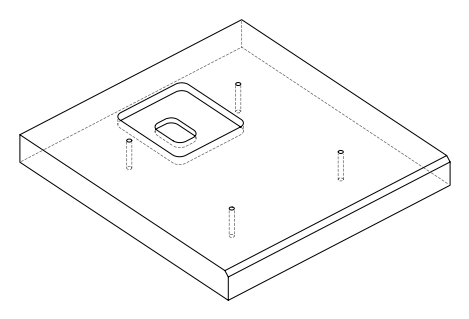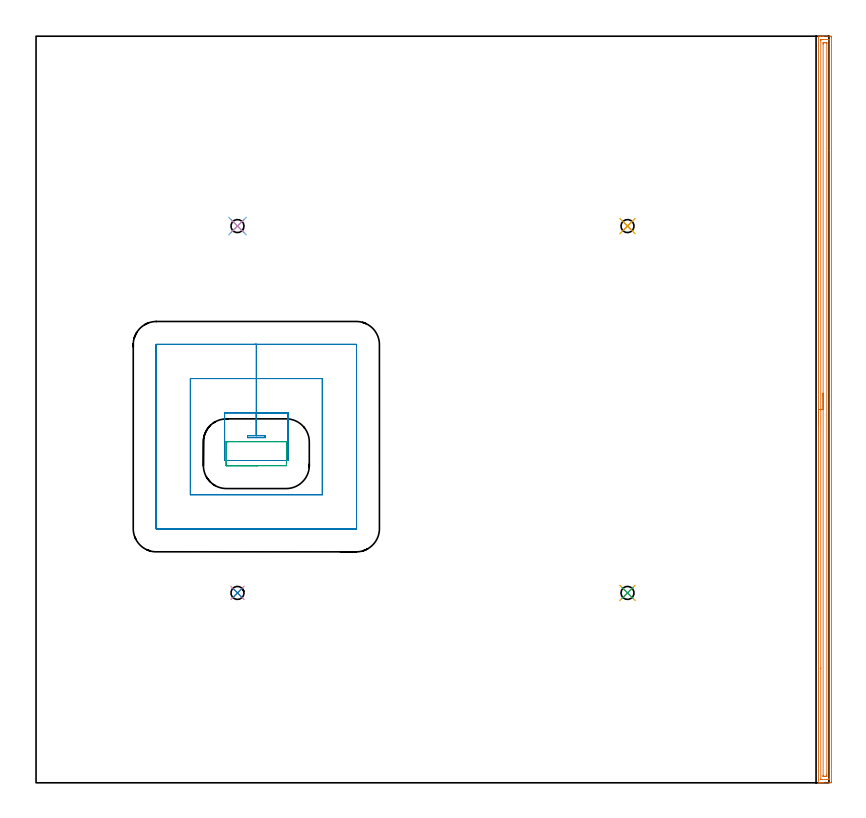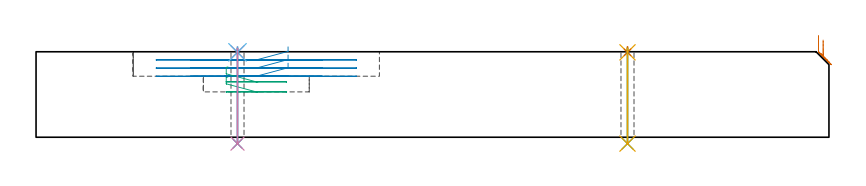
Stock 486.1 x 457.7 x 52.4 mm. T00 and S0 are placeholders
(PLAN: 11 operations, 3 tool changes, 19.5 min)
(1 AREA_MILL | FG_CHAMFER_SURFACE | UGT0205_001 | 11.2 min | 14282 mm3)
(2 MILL_RECTANGULAR_POCKET | POCKET_RECTANGULAR_STRAIGHT | UGT0201_006 | Follow Part, ap 7, ae 75% | 6.51 min | 317092 mm3)
(3 MILL_RECTANGULAR_POCKET_1 | POCKET_RECTANGULAR_STRAIGHT_1 | UGT0201_006 | Follow Part, ap 7, ae 75% | 0.71 min | 24933 mm3)
(4 SPOT_DRILL | STEP1HOLE | NXT0321_9005460120000 | 0.03 min | 4 mm3)
(5 SPOT_DRILL_1 | STEP1HOLE_1 | NXT0321_9005460120000 | 0.03 min | 1 mm3)
(6 SPOT_DRILL_2 | STEP1HOLE_2 | NXT0321_9005460120000 | 0.03 min | 4 mm3)
(7 SPOT_DRILL_3 | STEP1HOLE_3 | NXT0321_9005460120000 | 0.03 min | 9 mm3)
(8 DRILL_THROUGH_HOLE_INTO_CENTER | STEP1HOLE | UGT0301_475 | 0.23 min | 2600 mm3)
(9 DRILL_THROUGH_HOLE_INTO_CENTER_1 | STEP1HOLE_1 | UGT0301_475 | 0.23 min | 2615 mm3)
(10 DRILL_THROUGH_HOLE_INTO_CENTER_2 | STEP1HOLE_2 | UGT0301_475 | 0.23 min | 2603 mm3)
(11 DRILL_THROUGH_HOLE_INTO_CENTER_3 | STEP1HOLE_3 | UGT0301_475 | 0.23 min | 2630 mm3)
(TOOL UGT0205_001 | Chamfer Mill 20 x 3 x 45 deg. | D20 FL50 Z2)
(TOOL UGT0201_006 | End Mill 28 mm | D28 FL25 Z2)
(TOOL NXT0321_9005460120000 | NC Spot Drill, 142deg, 12mm, Carbide, Uncoated | D12 PA142 FL30 Z2)
(TOOL UGT0301_475 | Carbide Drill 8.0 mm | D8 PA118 FL75 Z2)
(OP 1 AREA_MILL)
G17 G21 G94 G90
T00 M6
G54
G17 G0 G90 X479.7 Y218.85 S1061 M3
G43 Z62.4 H0
G94 G1 Y218.888 Z61.528 F250.
Y219.002 Z60.663
Y219.191 Z59.812
Y219.453 Z58.98
Y219.787 Z58.174
Y220.19 Z57.4
Y220.658 Z56.664
Y221.19 Z55.972
Y221.779 Z55.329
Y222.422 Z54.74
Y223.114 Z54.208
Y223.85 Z53.74
Y224.624 Z53.337
Y225.43 Z53.003
Y226.262 Z52.741
Y227.113 Z52.552
Y227.978 Z52.438
Y228.85 Z52.4
Y457.53
X479.696 Y457.699 Z52.394
X480.027 Y457.7 Z52.072
X480.339 Z51.761
X481.01 Z51.085
X482.226 Z49.871
X482.77 Z49.324
X486.898 Z45.199
X487.17 Y457.697 Z44.927
X487.592 Y457.69 Z44.506
X487.596 Y457.516 Z44.502
X487.599 Y457.083 Z44.501
Y0.617
X487.596 Y0.184 Z44.502
X487.592 Y0.01 Z44.506
X487.17 Y0. Z44.927
X482.77 Z49.324
X482.226 Z49.871
X481.89 Z50.206
X481.346 Z50.75
X481.01 Z51.085
X480.339 Z51.761
X480.028 Z52.071
X479.696 Y0.001 Z52.394
X479.7 Y0.17 Z52.4
Y228.85
X481.114 Z50.986
X481.115 Y455.19 Z50.985
X481.116 Y455.296 Z50.984
X481.121 Y455.68 Z50.979
X481.498 Y455.694 Z50.602
X481.89 Y455.698 Z50.21
X482.373 Y455.7 Z49.727
X486.098 Y455.699 Z46.002
X486.129 Y455.697 Z45.971
X486.161 Y455.692 Z45.939
X486.179 Y455.687 Z45.921
X486.18 Y455.662 Z45.92
X486.185 Y455.403 Z45.915
X486.186 Y387.548 Z45.914
X486.185 Y2.51 Z45.915
X486.184 Y2.404 Z45.916
X486.179 Y2.02 Z45.921
X485.802 Y2.006 Z46.298
X485.41 Y2.002 Z46.69
X484.927 Y2. Z47.173
X481.203 Y2.001 Z50.897
X481.171 Y2.003 Z50.929
X481.139 Y2.008 Z50.961
X481.121 Y2.013 Z50.979
X481.12 Y2.038 Z50.98
X481.115 Y2.297 Z50.985
X481.114 Y70.184 Z50.986
Y228.85
X482.528 Z49.572
X482.529 Y452.862 Z49.571
X482.531 Y453.51 Z49.569
X482.533 Y453.632 Z49.567
X482.535 Y453.685 Z49.565
X482.59 Y453.693 Z49.51
X482.77 Y453.696 Z49.33
X483.463 Y453.7 Z48.637
X483.65 Z48.45
X484.343 Z47.757
X484.53 Y453.697 Z47.57
X484.717 Y453.692 Z47.383
X484.764 Y453.69 Z47.336
X484.767 Y453.656 Z47.333
X484.77 Y453.591 Z47.33
X484.771 Y453.51 Z47.329
Y453.265
Y4.838
X484.769 Y4.19 Z47.331
X484.767 Y4.068 Z47.333
X484.765 Y4.015 Z47.335
X484.71 Y4.007 Z47.39
X484.53 Y4.004 Z47.57
X483.837 Y4. Z48.263
X483.65 Z48.45
X482.957 Z49.143
X482.77 Y4.003 Z49.33
X482.583 Y4.008 Z49.517
X482.536 Y4.01 Z49.564
X482.533 Y4.044 Z49.567
X482.53 Y4.108 Z49.57
X482.529 Y4.19 Z49.571
Y4.435
X482.528 Y228.85 Z49.572
Y229.722 Z49.61
Y230.586 Z49.723
Y231.438 Z49.912
Y232.27 Z50.175
Y233.076 Z50.508
Y233.85 Z50.911
Y234.586 Z51.38
Y235.278 Z51.911
Y235.921 Z52.5
Y236.51 Z53.144
Y237.041 Z53.836
Y237.51 Z54.572
Y237.913 Z55.345
Y238.247 Z56.151
Y238.509 Z56.983
Y238.698 Z57.835
Y238.812 Z58.7
Y238.85 Z59.572
G0 Z62.4
M5
M2
(OP 2 MILL_RECTANGULAR_POCKET)
G17 G21 G94 G90
T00 M6
G54
G17 G0 G90 X154.5 Y216.394 S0 M3
G43 Z62.4 H0
Z55.4
G94 G1 Y226.8 Z52.612 F250.
X135.05 Z47.4
Y212.8
X129.6 F500.
Y211.6
X140.5
Y212.8
X135.05
Y226.8
X115.6
Y197.6
X154.5
Y226.8
X135.05
Y247.8
X94.6
Y176.6
X175.5
Y247.8
X135.05
Y268.8
X73.8
G3 X73.6 Y268.6 R0.2
G1 Y155.8
G3 X73.8 Y155.6 R0.2
G1 X196.3
G3 X196.5 Y155.8 R0.2
G1 Y268.6
G3 X196.3 Y268.8 R0.2
G1 X135.05
X134.05
G0 X154.5 Y216.394 Z50.4
G1 Y226.8 Z47.612 F250.
X135.05 Z42.4
Y212.8
X129.6 F500.
Y211.6
X140.5
Y212.8
X135.05
Y226.8
X115.6
Y197.6
X154.5
Y226.8
X135.05
Y247.8
X94.6
Y176.6
X175.5
Y247.8
X135.05
Y268.8
X73.8
G3 X73.6 Y268.6 R0.2
G1 Y155.8
G3 X73.8 Y155.6 R0.2
G1 X196.3
G3 X196.5 Y155.8 R0.2
G1 Y268.6
G3 X196.3 Y268.8 R0.2
G1 X135.05
X134.05
G0 X154.5 Y216.394 Z45.4
G1 Y226.8 Z42.612 F250.
X135.05 Z37.4
Y212.8
X129.6 F500.
Y211.6
X140.5
Y212.8
X135.05
Y226.8
X115.6
Y197.6
X154.5
Y226.8
X135.05
Y247.8
X94.6
Y176.6
X175.5
Y247.8
X135.05
Y268.8
X73.8
G3 X73.6 Y268.6 R0.2
G1 Y155.8
G3 X73.8 Y155.6 R0.2
G1 X196.3
G3 X196.5 Y155.8 R0.2
G1 Y268.6
G3 X196.3 Y268.8 R0.2
G1 X135.05
X134.05
G0 Z62.4
M5
M2
(OP 3 MILL_RECTANGULAR_POCKET_1)
G17 G21 G94 G90
T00 M6
G54
G17 G0 G90 X117.672 Y209.1 S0 M3
G43 Z62.4 H0
Z43.1
G94 G1 X116.7 Z42.839 F250.
X116.668 Z42.831
X116.626 Y209.074 Z42.818
X116.6 Y209.032 Z42.804
Y194.468 Z38.902
X116.626 Y194.426 Z38.889
X116.668 Y194.4 Z38.875
X116.7 Z38.867
X135.05 Z33.95
X153.4 F500.
X153.455 Y194.405
X153.495 Y194.445
X153.5 Y194.5
Y209.
X153.495 Y209.055
X153.455 Y209.095
X153.4 Y209.1
X116.7
X116.645 Y209.095
X116.605 Y209.055
X116.6 Y209.
Y194.5
X116.605 Y194.445
X116.645 Y194.405
X116.7 Y194.4
X135.05
X136.05
G0 X117.672 Y209.1 Z36.95
G1 X116.7 Z36.689 F250.
X116.668 Z36.681
X116.626 Y209.074 Z36.668
X116.6 Y209.032 Z36.654
Y194.468 Z32.752
X116.626 Y194.426 Z32.739
X116.668 Y194.4 Z32.725
X116.7 Z32.717
X135.05 Z27.8
X153.4 F500.
X153.455 Y194.405
X153.495 Y194.445
X153.5 Y194.5
Y209.
X153.495 Y209.055
X153.455 Y209.095
X153.4 Y209.1
X116.7
X116.645 Y209.095
X116.605 Y209.055
X116.6 Y209.
Y194.5
X116.605 Y194.445
X116.645 Y194.405
X116.7 Y194.4
X135.05
X136.05
G0 Z62.4
M5
M2
(OP 4 SPOT_DRILL)
G17 G21 G94 G90
T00 M6
G54
G17 G0 G90 X123.5 Y116.4 S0 M3
G43 Z62.4 H0
G94 G81 G98 Z52.056 F250. R55.4
G80
M5
M2
(OP 5 SPOT_DRILL_1)
G17 G21 G94 G90
T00 M6
G54
G17 G0 G90 X362.6 Y116.4 S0 M3
G43 Z62.4 H0
G94 G81 G98 Z52.056 F250. R55.4
G80
M5
M2
(OP 6 SPOT_DRILL_2)
G17 G21 G94 G90
T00 M6
G54
G17 G0 G90 X123.5 Y341.3 S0 M3
G43 Z62.4 H0
G94 G81 G98 Z52.056 F250. R55.4
G80
M5
M2
(OP 7 SPOT_DRILL_3)
G17 G21 G94 G90
T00 M6
G54
G17 G0 G90 X362.6 Y341.3 S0 M3
G43 Z62.4 H0
G94 G81 G98 Z52.056 F250. R55.4
G80
M5
M2
(OP 8 DRILL_THROUGH_HOLE_INTO_CENTER)
G17 G21 G94 G90
T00 M6
G54
G17 G0 G90 X123.5 Y116.4 S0 M3
G43 Z62.4 H0
G94 G73 G98 Z-3.903 F250. Q7.038 R54.4
G80
M5
M2
(OP 9 DRILL_THROUGH_HOLE_INTO_CENTER_1)
G17 G21 G94 G90
T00 M6
G54
G17 G0 G90 X362.6 Y116.4 S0 M3
G43 Z62.4 H0
G94 G73 G98 Z-3.903 F250. Q7.038 R54.4
G80
M5
M2
(OP 10 DRILL_THROUGH_HOLE_INTO_CENTER_2)
G17 G21 G94 G90
T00 M6
G54
G17 G0 G90 X123.5 Y341.3 S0 M3
G43 Z62.4 H0
G94 G73 G98 Z-3.903 F250. Q7.038 R54.4
G80
M5
M2
(OP 11 DRILL_THROUGH_HOLE_INTO_CENTER_3)
G17 G21 G94 G90
T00 M6
G54
G17 G0 G90 X362.6 Y341.3 S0 M3
G43 Z62.4 H0
G94 G73 G98 Z-3.903 F250. Q7.038 R54.4
G80
M5
M2
